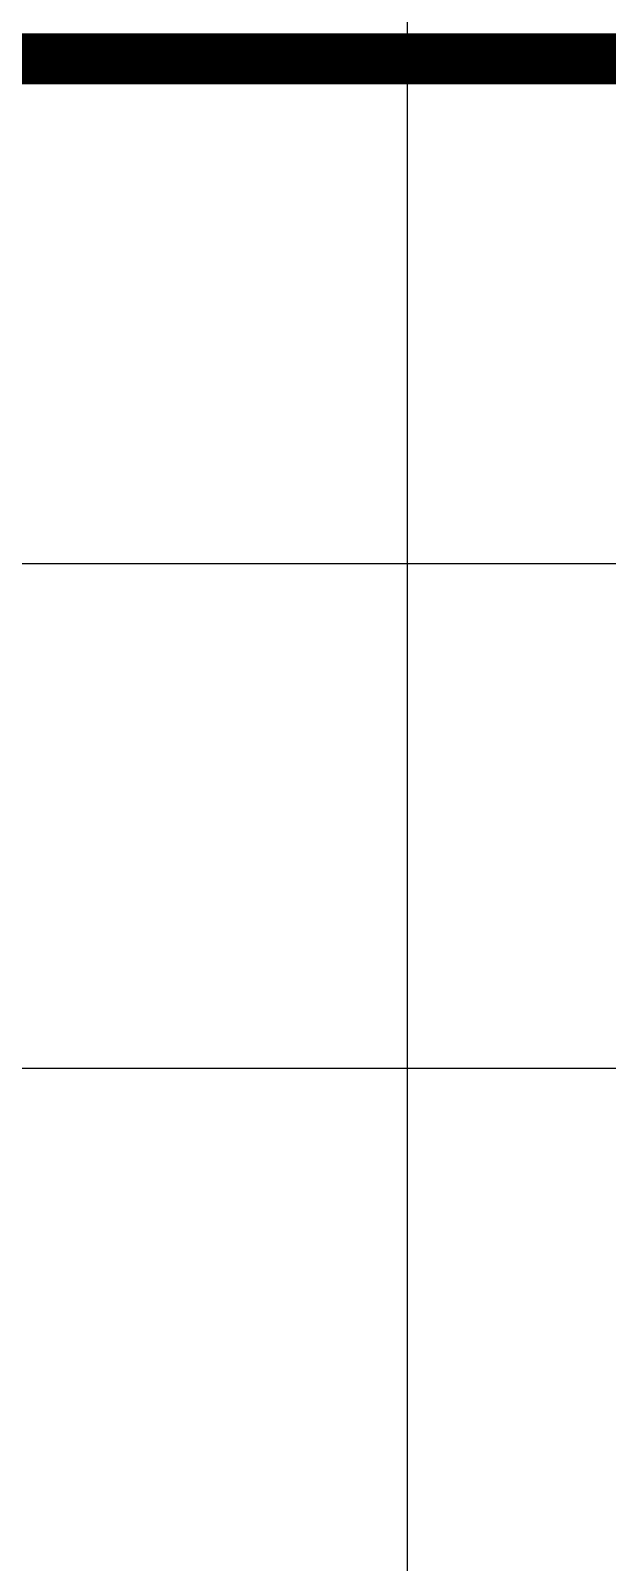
# Model space of a CAD drawing. Header units: millimetres. Extents: x 34817 to 170845, y 26625 to 47482.
# Drawn here: x 77413 to 77773, y 34042 to 34998 of the extents above; entities that cross this region are included whole.
import ezdxf
from ezdxf.enums import TextEntityAlignment as Align

# ---------------------------------------------------------------- set-up
doc = ezdxf.new("R2010")
doc.units = ezdxf.units.MM
doc.layers.get('0').update_dxf_attribs({"color": 142})
doc.layers.add('A-LIBRARY-图框', color=13, linetype='Continuous')
doc.styles.add('黑体', font='simhei_0.ttf')

# ---------------------------------------------------------------- blocks, each defined once
blk = doc.blocks.new('A$A20FB58630')
for p, q in [((592.383, 87.782), (592.383, 351.913)), ((557.471, 124.806), (623.105, 124.806)), ((557.471, 115.55), (623.105, 115.55))]:
    blk.add_line(p, q)
at = {"const_width": 0.938}
blk.add_lwpolyline([(623.105, 134.062), (553.281, 134.062)], dxfattribs=at)
at = {"style": '黑体'}
for tag, height, p in [('XXX', 3.5, (589.825, 374.913)), ('材料清单', 2.5, (592.383, 64.413)), ('1:60', 2.5, (579.325, 35.913)), ('2019.05', 2.5, (611.825, 35.913)), ('PL-00', 2.5, (592.325, 26.913))]:
    blk.add_attdef(tag, text='', height=height, dxfattribs=at).set_placement(p, align=Align.MIDDLE_CENTER)
blk.add_attdef('XXX室内装饰设计施工图', text='', height=3.5, rotation=90, dxfattribs=at).set_placement((577.325, 253.913), align=Align.MIDDLE_CENTER)

msp = doc.modelspace()

# ---------------------------------------------------------------- block references
at = {"layer": 'A-LIBRARY-图框', "xscale": 34.03219720310778, "yscale": 34.03219720310778, "zscale": 34.03219720310778}
msp.add_blockref('A$A20FB58630', (57488.45, 30418.06), dxfattribs=at)

doc.saveas('drawing.dxf')
